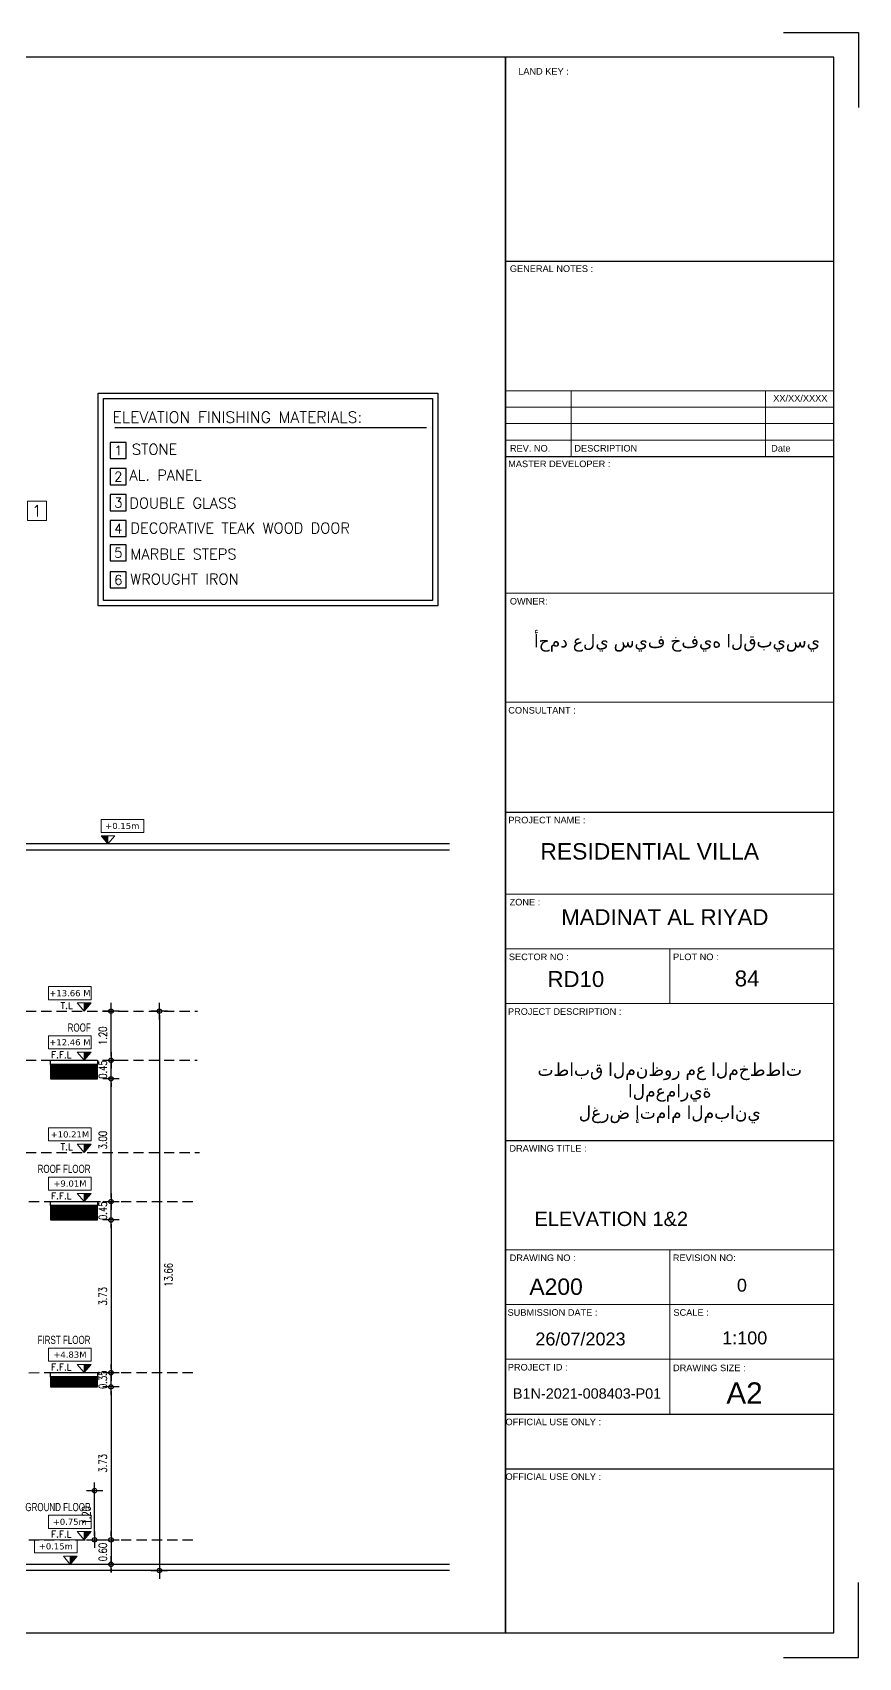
# Model space of a CAD drawing. Header units: millimetres. Extents: x -11627 to -10952, y 10244 to 10588.
# Drawn here: x -11087.88 to -11067.71, y 10390.22 to 10429.91 of the extents above; entities that cross this region are included whole.
import ezdxf
from ezdxf.enums import TextEntityAlignment as Align

# ---------------------------------------------------------------- set-up
doc = ezdxf.new("R2010")
doc.units = ezdxf.units.MM
doc.header["$PDMODE"] = 35
doc.linetypes.add('HIDDEN', pattern=[0.375, 0.25, -0.125])
doc.layers.get('0').update_dxf_attribs({"lineweight": 5})
doc.layers.get('DEFPOINTS').update_dxf_attribs({"lineweight": 5})
for name, color, linetype in [('A-ELEV MOULDING', 15, 'Continuous'), ('A-FINISHING', 52, 'Continuous'), ('A-OUTER DIMENSION', 52, 'Continuous'), ('A-REFLECT UP', 8, 'HIDDEN'), ('A-ROAD', 43, 'Continuous'), ('FRAME', 3, 'Continuous'), ('INSERT TEXT', 1, 'Continuous')]:
    doc.layers.add(name, color=color, linetype=linetype)
for name, color, linetype, lineweight in [('A-GEN-TEXT.', 3, 'Continuous', 13), ('A-LEVEL TAG', 23, 'Continuous', 9), ('A-WALL', 4, 'Continuous', 30), ('BORDER A1', 7, 'Continuous', 100), ('HATCH', 8, 'Continuous', 0), ('IN LINE', 7, 'Continuous', 20), ('M.FRAME TEXT2', 6, 'Continuous', 0), ('Notes', 32, 'Continuous', 5), ('TEXT', 30, 'Continuous', 9), ('Title Block', 7, 'Continuous', 0)]:
    doc.layers.add(name, color=color, linetype=linetype, lineweight=lineweight)
doc.styles.add('Arcan Template Sheet A1$0$banda$0$BANDA AD-0705$0$ZFP', font='')
doc.styles.add('ARIAL', font='arial.ttf')
doc.styles.add('Finish-Square', font='ROMANS.shx', dxfattribs={"height": 0.2})
doc.styles.add('frame', font='verdana.ttf', dxfattribs={"width": 5})
doc.styles.add('GROUND FLOOR XREF - option 3$0$VILLA GF XREF$0$ROMANC', font='romanc__.ttf')
doc.styles.add('SIMPLEX', font='romans.shx', dxfattribs={"width": 0.75})
doc.styles.add('T20', font='ROMANS.SHX', dxfattribs={"height": 2})
doc.styles.add('T25', font='ROMANS.SHX', dxfattribs={"height": 2.5})
doc.styles.add('TEXTN', font='techl___.ttf', dxfattribs={"height": 0.15})
doc.styles.add('TEXTS', font='arial.ttf', dxfattribs={"width": 0.8})
doc.styles.get('Arcan Template Sheet A1$0$banda$0$BANDA AD-0705$0$ZFP').set_extended_font_data('Swis721 BT')
doc.dimstyles.new('D100', dxfattribs={"dimtxt": 0.2, "dimasz": 0.1, "dimexe": 0.18, "dimexo": 0.0625, "dimgap": 0.1, "dimtad": 1, "dimzin": 0, "dimdsep": 46, "dimtxsty": 'SIMPLEX', "dimblk": 'DOT1', "dimcen": 0.1, "dimse1": 1, "dimse2": 1, "dimclrd": 256, "dimclre": 256, "dimclrt": 256, "dimadec": 0, "dimazin": 0, "dimtfac": 5, "dimtix": 1, "dimtmove": 2, "dimatfit": 3, "dimfxl": 1, "dimtolj": 1, "dimtzin": 0, "dimlwd": -1, "dimlwe": -1, "dimarcsym": 0})

# ---------------------------------------------------------------- blocks, each defined once
blk = doc.blocks.new('TAG-ELE-LVL')
at = {"layer": 'A-LEVEL TAG'}
for p, q in [((-0.21, 0.35), (-0.21, 0.75)), ((-0.21, 0.75), (1.09, 0.75)), ((1.09, 0.35), (1.09, 0.75)), ((-0.21, 0.35), (1.09, 0.35)), ((0, 0), (0, 0.25))]:
    blk.add_line(p, q, dxfattribs=at)
blk.add_lwpolyline([(0, 0), (0.21, 0.25), (-0.21, 0.25)], close=True, dxfattribs=at)
at = {"layer": 'A-LEVEL TAG', "color": 251}
blk.add_solid([(-0.21, 0.25), (0, 0), (0, 0.25)], dxfattribs=at)
at = {"layer": 'A-LEVEL TAG', "color": 50, "style": 'TEXTS', "width": 0.75}
blk.add_attdef('FLOOR-NAME', text='', height=0.25, dxfattribs=at).set_placement((-0.21, 0.8), align=Align.BOTTOM_LEFT)
blk.add_attdef('LVL', text='', height=0.225, dxfattribs=at).set_placement((0.44, 0.55), align=Align.MIDDLE_CENTER)
at = {"layer": 'A-LEVEL TAG', "color": 50, "style": 'TEXTN', "width": 0.75}
blk.add_attdef('-', (0.361, 0.07), '', height=0.175, dxfattribs=at)
blk = doc.blocks.new('DOT1')
at = {"color": 0}
for p, q in [((-2, 0), (2, 0)), ((0, -2), (0, 2))]:
    blk.add_line(p, q, dxfattribs=at)
blk.add_circle((0, 0), 0.54, dxfattribs=at)
blk = doc.blocks.new('*D229')
at = {"layer": 'A-OUTER DIMENSION', "transparency": 16777216}
blk.add_line((-11085.967, 10400.81), (-11085.967, 10397.282), dxfattribs=at)
at = {"layer": 'DEFPOINTS', "color": 0, "transparency": 16777216}
for p in [(-11086.723, 10400.91), (-11086.723, 10397.182), (-11085.967, 10397.182)]:
    blk.add_point(p, dxfattribs=at)
at = {"layer": 'A-OUTER DIMENSION', "transparency": 16777216, "xscale": 0.1, "yscale": 0.1, "zscale": 0.1}
for p, rotation in [((-11085.967, 10400.91), 90), ((-11085.967, 10397.182), 270)]:
    blk.add_blockref('DOT1', p, dxfattribs=dict(at, rotation=rotation))
at = {"layer": 'A-OUTER DIMENSION', "transparency": 16777216, "insert": (-11086.167, 10399.046), "char_height": 0.2, "attachment_point": 5, "rotation": 90, "style": 'SIMPLEX'}
blk.add_mtext('\\A1;3.73', dxfattribs=at)
blk = doc.blocks.new('*D230')
at = {"layer": 'A-OUTER DIMENSION', "transparency": 16777216}
blk.add_line((-11085.967, 10401.46), (-11085.967, 10404.26), dxfattribs=at)
at = {"layer": 'DEFPOINTS', "color": 0, "transparency": 16777216}
for p in [(-11085.967, 10404.36), (-11085.955, 10404.36), (-11085.967, 10401.36)]:
    blk.add_point(p, dxfattribs=at)
at = {"layer": 'A-OUTER DIMENSION', "transparency": 16777216, "xscale": 0.1, "yscale": 0.1, "zscale": 0.1}
for p, rotation in [((-11085.967, 10404.36), 90), ((-11085.967, 10401.36), 270)]:
    blk.add_blockref('DOT1', p, dxfattribs=dict(at, rotation=rotation))
at = {"layer": 'A-OUTER DIMENSION', "transparency": 16777216, "insert": (-11086.167, 10402.86), "char_height": 0.2, "attachment_point": 5, "rotation": 90, "style": 'SIMPLEX'}
blk.add_mtext('\\A1;3.00', dxfattribs=at)
blk = doc.blocks.new('*D231')
at = {"layer": 'A-OUTER DIMENSION', "transparency": 16777216}
blk.add_line((-11085.967, 10396.732), (-11085.967, 10393.199), dxfattribs=at)
at = {"layer": 'DEFPOINTS', "color": 0, "transparency": 16777216}
for p in [(-11085.967, 10396.832), (-11085.967, 10393.099), (-11085.967, 10393.099)]:
    blk.add_point(p, dxfattribs=at)
at = {"layer": 'A-OUTER DIMENSION', "transparency": 16777216, "xscale": 0.1, "yscale": 0.1, "zscale": 0.1}
for p, rotation in [((-11085.967, 10396.832), 90), ((-11085.967, 10393.099), 270)]:
    blk.add_blockref('DOT1', p, dxfattribs=dict(at, rotation=rotation))
at = {"layer": 'A-OUTER DIMENSION', "transparency": 16777216, "insert": (-11086.167, 10394.966), "char_height": 0.2, "attachment_point": 5, "rotation": 90, "style": 'SIMPLEX'}
blk.add_mtext('\\A1;3.73', dxfattribs=at)
blk = doc.blocks.new('*D232')
at = {"layer": 'A-OUTER DIMENSION', "transparency": 16777216}
blk.add_line((-11084.785, 10405.91), (-11084.785, 10392.449), dxfattribs=at)
at = {"layer": 'DEFPOINTS', "color": 0, "transparency": 16777216}
for p in [(-11090.059, 10406.01, 0.002), (-11088.432, 10392.349), (-11084.785, 10392.349)]:
    blk.add_point(p, dxfattribs=at)
at = {"layer": 'A-OUTER DIMENSION', "transparency": 16777216, "xscale": 0.1, "yscale": 0.1, "zscale": 0.1}
for p, rotation in [((-11084.785, 10406.01), 90), ((-11084.785, 10392.349), 270)]:
    blk.add_blockref('DOT1', p, dxfattribs=dict(at, rotation=rotation))
at = {"layer": 'A-OUTER DIMENSION', "transparency": 16777216, "insert": (-11084.564, 10399.57), "char_height": 0.2, "attachment_point": 5, "rotation": 90, "style": 'SIMPLEX'}
blk.add_mtext('\\A1;13.66', dxfattribs=at)
blk = doc.blocks.new('*D233')
at = {"layer": 'A-OUTER DIMENSION', "transparency": 16777216}
for p, q in [((-11085.967, 10393.199), (-11085.967, 10393.299)), ((-11085.967, 10393.099), (-11085.967, 10392.499)), ((-11085.967, 10392.399), (-11085.967, 10392.299))]:
    blk.add_line(p, q, dxfattribs=at)
at = {"layer": 'DEFPOINTS', "color": 0, "transparency": 16777216}
for p in [(-11085.967, 10393.099), (-11085.967, 10392.499), (-11085.967, 10392.499)]:
    blk.add_point(p, dxfattribs=at)
at = {"layer": 'A-OUTER DIMENSION', "transparency": 16777216, "xscale": 0.1, "yscale": 0.1, "zscale": 0.1}
for p, rotation in [((-11085.967, 10393.099), 270), ((-11085.967, 10392.499), 90)]:
    blk.add_blockref('DOT1', p, dxfattribs=dict(at, rotation=rotation))
at = {"layer": 'A-OUTER DIMENSION', "transparency": 16777216, "insert": (-11086.167, 10392.799), "char_height": 0.2, "attachment_point": 5, "rotation": 90, "style": 'SIMPLEX'}
blk.add_mtext('\\A1;0.60', dxfattribs=at)
blk = doc.blocks.new('*D234')
at = {"layer": 'A-OUTER DIMENSION', "transparency": 16777216}
for p, q in [((-11085.967, 10397.282), (-11085.967, 10397.382)), ((-11085.967, 10396.832), (-11085.967, 10397.182)), ((-11085.967, 10396.732), (-11085.967, 10396.632))]:
    blk.add_line(p, q, dxfattribs=at)
at = {"layer": 'DEFPOINTS', "color": 0, "transparency": 16777216}
for p in [(-11085.967, 10397.182), (-11085.967, 10397.182), (-11085.967, 10396.832)]:
    blk.add_point(p, dxfattribs=at)
at = {"layer": 'A-OUTER DIMENSION', "transparency": 16777216, "xscale": 0.1, "yscale": 0.1, "zscale": 0.1}
for p, rotation in [((-11085.967, 10397.182), 270), ((-11085.967, 10396.832), 90)]:
    blk.add_blockref('DOT1', p, dxfattribs=dict(at, rotation=rotation))
at = {"layer": 'A-OUTER DIMENSION', "transparency": 16777216, "insert": (-11086.167, 10397.007), "char_height": 0.2, "attachment_point": 5, "rotation": 90, "style": 'SIMPLEX'}
blk.add_mtext('\\A1;0.35', dxfattribs=at)
blk = doc.blocks.new('*D235')
at = {"layer": 'A-OUTER DIMENSION', "transparency": 16777216}
for p, q in [((-11085.967, 10401.46), (-11085.967, 10401.56)), ((-11085.967, 10400.91), (-11085.967, 10401.36)), ((-11085.967, 10400.81), (-11085.967, 10400.71))]:
    blk.add_line(p, q, dxfattribs=at)
at = {"layer": 'DEFPOINTS', "color": 0, "transparency": 16777216}
for p in [(-11085.967, 10401.36), (-11085.967, 10401.36), (-11085.967, 10400.91)]:
    blk.add_point(p, dxfattribs=at)
at = {"layer": 'A-OUTER DIMENSION', "transparency": 16777216, "xscale": 0.1, "yscale": 0.1, "zscale": 0.1}
for p, rotation in [((-11085.967, 10401.36), 270), ((-11085.967, 10400.91), 90)]:
    blk.add_blockref('DOT1', p, dxfattribs=dict(at, rotation=rotation))
at = {"layer": 'A-OUTER DIMENSION', "transparency": 16777216, "insert": (-11086.167, 10401.135), "char_height": 0.2, "attachment_point": 5, "rotation": 90, "style": 'SIMPLEX'}
blk.add_mtext('\\A1;0.45', dxfattribs=at)
blk = doc.blocks.new('*D236')
at = {"layer": 'A-OUTER DIMENSION', "transparency": 16777216}
for p, q in [((-11085.967, 10404.91), (-11085.967, 10405.01)), ((-11085.967, 10404.36), (-11085.967, 10404.81)), ((-11085.967, 10404.26), (-11085.967, 10404.16))]:
    blk.add_line(p, q, dxfattribs=at)
at = {"layer": 'DEFPOINTS', "color": 0, "transparency": 16777216}
for p in [(-11085.967, 10404.81), (-11085.967, 10404.81), (-11085.967, 10404.36)]:
    blk.add_point(p, dxfattribs=at)
at = {"layer": 'A-OUTER DIMENSION', "transparency": 16777216, "xscale": 0.1, "yscale": 0.1, "zscale": 0.1}
for p, rotation in [((-11085.967, 10404.81), 270), ((-11085.967, 10404.36), 90)]:
    blk.add_blockref('DOT1', p, dxfattribs=dict(at, rotation=rotation))
at = {"layer": 'A-OUTER DIMENSION', "transparency": 16777216, "insert": (-11086.167, 10404.585), "char_height": 0.2, "attachment_point": 5, "rotation": 90, "style": 'SIMPLEX'}
blk.add_mtext('\\A1;0.45', dxfattribs=at)
blk = doc.blocks.new('*D237')
at = {"layer": 'A-OUTER DIMENSION', "transparency": 16777216}
blk.add_line((-11085.967, 10404.91), (-11085.967, 10405.91), dxfattribs=at)
at = {"layer": 'DEFPOINTS', "color": 0, "transparency": 16777216}
for p in [(-11085.967, 10406.01), (-11085.607, 10406.01), (-11085.967, 10404.81)]:
    blk.add_point(p, dxfattribs=at)
at = {"layer": 'A-OUTER DIMENSION', "transparency": 16777216, "xscale": 0.1, "yscale": 0.1, "zscale": 0.1}
for p, rotation in [((-11085.967, 10406.01), 90), ((-11085.967, 10404.81), 270)]:
    blk.add_blockref('DOT1', p, dxfattribs=dict(at, rotation=rotation))
at = {"layer": 'A-OUTER DIMENSION', "transparency": 16777216, "insert": (-11086.167, 10405.41), "char_height": 0.2, "attachment_point": 5, "rotation": 90, "style": 'SIMPLEX'}
blk.add_mtext('\\A1;1.20', dxfattribs=at)
blk = doc.blocks.new('*D239')
at = {"layer": 'A-OUTER DIMENSION', "transparency": 16777216}
blk.add_line((-11086.369, 10393.199), (-11086.369, 10394.199), dxfattribs=at)
at = {"layer": 'DEFPOINTS', "color": 0, "transparency": 16777216}
for p in [(-11086.369, 10394.299), (-11086.369, 10394.299), (-11086.297, 10393.099)]:
    blk.add_point(p, dxfattribs=at)
at = {"layer": 'A-OUTER DIMENSION', "transparency": 16777216, "xscale": 0.1, "yscale": 0.1, "zscale": 0.1}
for p, rotation in [((-11086.369, 10394.299), 90), ((-11086.369, 10393.099), 270)]:
    blk.add_blockref('DOT1', p, dxfattribs=dict(at, rotation=rotation))
at = {"layer": 'A-OUTER DIMENSION', "transparency": 16777216, "insert": (-11086.569, 10393.699), "char_height": 0.2, "attachment_point": 5, "rotation": 90, "style": 'SIMPLEX'}
blk.add_mtext('\\A1;1.20', dxfattribs=at)
blk = doc.blocks.new('Finish-Square')
at = {"color": 0}
blk.add_lwpolyline([(-0.15, -0.15), (0.15, -0.15), (0.15, 0.15), (-0.15, 0.15)], close=True, dxfattribs=at)
at = {"color": 0, "style": 'Finish-Square'}
blk.add_attdef('1', text='', height=0.18, dxfattribs=at).set_placement((0, 0), align=Align.MIDDLE_CENTER)
blk = doc.blocks.new('ADM FRAME-A2')
at = {"layer": 'BORDER A1', "lineweight": 30}
blk.add_line((-11.557, 35.958), (-3.539, 35.958), dxfattribs=at)
at = {"layer": 'BORDER A1', "lineweight": 25}
for p, q in [((-11.557, 31.188), (-3.542, 31.188)), ((-11.557, 22.502), (-3.539, 22.502)), ((-11.557, 14.484), (-3.539, 14.484)), ((-11.557, 7.802), (-3.539, 7.802)), ((-11.557, 7.802), (-3.539, 7.802)), ((-11.557, 6.466), (-3.539, 6.466))]:
    blk.add_line(p, q, dxfattribs=at)
for points in [[(-4.771, 41.545), (-2.938, 41.545), (-2.938, 39.712)], [(-4.771, 1.856), (-2.938, 1.856), (-2.938, 3.689)]]:
    blk.add_lwpolyline(points, dxfattribs=at)
for points in [[(-58.529, 2.457), (-11.557, 2.457), (-11.557, 40.943), (-58.529, 40.943)], [(-3.539, 2.457), (-3.539, 40.943), (-11.557, 40.943), (-11.557, 2.457)]]:
    blk.add_lwpolyline(points, close=True, dxfattribs=at)
at = {"layer": 'IN LINE'}
for p, q in [((-3.542, 32.796), (-11.557, 32.796)), ((-9.953, 31.188), (-9.953, 32.796)), ((-5.207, 31.188), (-5.207, 32.796)), ((-3.542, 32.394), (-11.557, 32.394)), ((-3.542, 31.992), (-11.557, 31.992)), ((-3.542, 31.59), (-11.557, 31.59)), ((-3.539, 27.847), (-11.557, 27.847)), ((-11.557, 25.185), (-3.539, 25.185)), ((-11.557, 20.497), (-3.539, 20.497)), ((-11.557, 19.161), (-3.539, 19.161)), ((-7.548, 19.161), (-7.548, 17.825)), ((-11.557, 17.825), (-3.539, 17.825)), ((-11.557, 11.811), (-3.539, 11.811)), ((-7.548, 11.811), (-7.548, 7.802)), ((-11.557, 10.475), (-3.539, 10.475)), ((-11.557, 9.139), (-3.539, 9.139))]:
    blk.add_line(p, q, dxfattribs=at)
at = {"layer": 'BORDER A1', "lineweight": 0, "style": 'Arcan Template Sheet A1$0$banda$0$BANDA AD-0705$0$ZFP'}
blk.add_text('LAND KEY :', height=0.1608, dxfattribs=at).set_placement((-10.631, 40.596), align=Align.MIDDLE_CENTER)
at = {"layer": 'INSERT TEXT', "style": 'Arcan Template Sheet A1$0$banda$0$BANDA AD-0705$0$ZFP'}
for s, height, p in [('XX/XX/XXXX', 0.1608, (-4.359, 32.611)), ('RESIDENTIAL VILLA', 0.4, (-8.037, 21.545)), ('0', 0.315, (-5.785, 10.948)), ('26/07/2023', 0.3151, (-9.728, 9.635)), ('1:100', 0.3151, (-5.717, 9.661)), ('A2', 0.5184, (-5.722, 8.315))]:
    blk.add_text(s, height=height, dxfattribs=at).set_placement(p, align=Align.MIDDLE_CENTER)
for s, height, p in [('MADINAT AL RIYAD', 0.388, (-10.198, 19.744)), ('RD10', 0.388, (-10.533, 18.232)), ('84', 0.388, (-5.96, 18.247)), ('B1N-2021-008403-P01', 0.25208, (-11.378, 8.177))]:
    blk.add_text(s, height=height, dxfattribs=at).set_placement(p)
at = {"layer": 'INSERT TEXT', "insert": (-7.371, 26.84), "char_height": 0.3151, "width": 7.01945, "attachment_point": 2, "style": 'Arcan Template Sheet A1$0$banda$0$BANDA AD-0705$0$ZFP'}
blk.add_mtext('{\\fArial|b0|i0|c178|p34;أحمد علي سيف خفيه القبيسي}', dxfattribs=at)
at = {"layer": 'TEXT', "style": 'Arcan Template Sheet A1$0$banda$0$BANDA AD-0705$0$ZFP'}
for s, height, p in [('GENERAL NOTES :', 0.16076, (-10.436, 35.777)), ('REV. NO.', 0.1608, (-10.958, 31.389)), ('DESCRIPTION', 0.16076, (-9.109, 31.389)), ('Date', 0.1608, (-4.834, 31.389)), ('MASTER DEVELOPER :', 0.16076, (-10.245, 31.009)), ('OWNER:', 0.1608, (-10.991, 27.654)), ('CONSULTANT :', 0.16076, (-10.667, 24.991)), ('PROJECT NAME :', 0.16076, (-10.546, 22.309)), ('ZONE :', 0.1608, (-11.085, 20.304)), ('SECTOR NO :', 0.16076, (-10.745, 18.968)), ('PLOT NO :', 0.1608, (-6.911, 18.968)), ('PROJECT DESCRIPTION :', 0.16076, (-10.114, 17.632)), ('DRAWING TITLE :', 0.16076, (-10.521, 14.291)), ('DRAWING NO :', 0.16076, (-10.652, 11.618)), ('REVISION NO:', 0.16076, (-6.705, 11.618)), ('SUBMISSION DATE :', 0.16076, (-10.411, 10.282)), ('SCALE :', 0.1608, (-7.027, 10.282)), ('PROJECT ID :', 0.16076, (-10.773, 8.945)), ('DRAWING SIZE :', 0.16076, (-6.582, 8.929)), ('OFFICIAL USE ONLY :', 0.16076, (-10.392, 7.609)), ('OFFICIAL USE ONLY :', 0.16076, (-10.392, 6.273))]:
    blk.add_text(s, height=height, dxfattribs=at).set_placement(p, align=Align.MIDDLE_CENTER)

msp = doc.modelspace()

# ---------------------------------------------------------------- hatches: boundary and pattern name
at = {"layer": 'HATCH'}
h = msp.add_hatch(dxfattribs=at)
h.set_pattern_fill('ANSI31', color=256, scale=0.2, style=0)
h.set_pattern_definition([(45, (-11083.47027, 10370.055877), (-0.01767767, 0.01767767), [])])
h.paths.add_polyline_path([(-11086.297, 10404.71), (-11086.297, 10404.36), (-11087.447, 10404.36), (-11087.447, 10404.71)])
h = msp.add_hatch(dxfattribs=at)
h.set_pattern_fill('ANSI31', color=256, scale=0.2, style=0)
h.set_pattern_definition([(45, (-11083.47027, 10366.605877), (-0.01767767, 0.01767767), [])])
h.paths.add_polyline_path([(-11086.297, 10401.26), (-11086.297, 10400.91), (-11087.447, 10400.91), (-11087.447, 10401.26)])
h = msp.add_hatch(dxfattribs=at)
h.set_pattern_fill('ANSI31', color=256, scale=0.2, style=0)
h.set_pattern_definition([(45, (-11083.47027, 10362.477992), (-0.01767767, 0.01767767), [])])
h.paths.add_polyline_path([(-11086.297, 10397.082), (-11086.297, 10396.832), (-11087.447, 10396.832), (-11087.447, 10397.082)])

# ---------------------------------------------------------------- linework, layer by layer
at = {"layer": 'A-ELEV MOULDING'}
for p, q in [((-11077.705, 10410.095, 0.006), (-11123.305, 10410.095, 0.006)), ((-11077.705, 10392.499, -0.002), (-11123.305, 10392.499, -0.002))]:
    msp.add_line(p, q, dxfattribs=at)
at = {"layer": 'A-FINISHING', "elevation": -0.008}
for points in [[(-11087.447, 10404.71), (-11087.447, 10404.81), (-11086.297, 10404.81), (-11086.297, 10404.71)], [(-11087.447, 10401.26), (-11087.447, 10401.36), (-11086.297, 10401.36), (-11086.297, 10401.26)], [(-11087.447, 10397.082), (-11087.447, 10397.182), (-11086.297, 10397.182), (-11086.297, 10397.082)]]:
    msp.add_lwpolyline(points, dxfattribs=at)
at = {"layer": 'A-REFLECT UP'}
for p, q in [((-11102.296, 10406.01, -0.008), (-11083.853, 10406.01, -0.008)), ((-11102.296, 10404.81, -0.008), (-11083.863, 10404.81, -0.008)), ((-11102.296, 10402.56, -0.008), (-11083.81, 10402.56, -0.008)), ((-11113.096, 10401.36, -0.008), (-11083.863, 10401.36, -0.008)), ((-11113.096, 10397.131, -0.008), (-11083.851, 10397.189, -0.008)), ((-11113.096, 10393.099, -0.008), (-11083.858, 10393.099, -0.008))]:
    msp.add_line(p, q, dxfattribs=at)
at = {"layer": 'A-ROAD'}
for p, q in [((-11077.705, 10409.945, 0.006), (-11123.305, 10409.945, 0.006)), ((-11077.705, 10392.349, -0.002), (-11123.305, 10392.349, -0.002))]:
    msp.add_line(p, q, dxfattribs=at)
at = {"layer": 'A-WALL', "elevation": -0.008}
for points in [[(-11086.297, 10404.36), (-11086.297, 10404.71), (-11087.447, 10404.71), (-11087.447, 10404.36)], [(-11086.297, 10400.91), (-11086.297, 10401.26), (-11087.447, 10401.26), (-11087.447, 10400.91)], [(-11086.297, 10396.832), (-11086.297, 10397.082), (-11087.447, 10397.082), (-11087.447, 10396.832)]]:
    msp.add_lwpolyline(points, close=True, dxfattribs=at)
at = {"layer": 'FRAME', "color": 3}
for p, q in [((-11086.283, 10421.101, 0.002), (-11077.989, 10421.101, 0.002)), ((-11086.283, 10415.91, 0.002), (-11086.283, 10421.101, 0.002)), ((-11077.989, 10421.101, 0.002), (-11077.989, 10415.91, 0.002)), ((-11085.873, 10420.262, 0.002), (-11078.266, 10420.262, 0.002)), ((-11077.989, 10415.91, 0.002), (-11086.283, 10415.91, 0.002))]:
    msp.add_line(p, q, dxfattribs=at)
at = {"layer": 'FRAME', "color": 6}
for p, q in [((-11086.153, 10420.971, 0.002), (-11078.119, 10420.971, 0.002)), ((-11086.153, 10416.04, 0.002), (-11086.153, 10420.971, 0.002)), ((-11078.119, 10420.971, 0.002), (-11078.119, 10416.04, 0.002)), ((-11078.119, 10416.04, 0.002), (-11086.153, 10416.04, 0.002))]:
    msp.add_line(p, q, dxfattribs=at)

# ---------------------------------------------------------------- block references
at = {"layer": 'A-LEVEL TAG'}
ref = msp.add_blockref('TAG-ELE-LVL', (-11086.041, 10410.095), dxfattribs=dict(at, xscale=0.8, yscale=0.8))
ref.add_attrib('LVL', '+0.15m', dxfattribs={"layer": 'A-GEN-TEXT.', "height": 0.1503, "style": 'frame'}).set_placement((-11085.692, 10410.535), align=Align.MIDDLE_CENTER)
ref = msp.add_blockref('TAG-ELE-LVL', (-11086.622, 10406.01, -0.008), dxfattribs=dict(at, xscale=-0.8, yscale=0.8))
ref.add_attrib('-', 'T.L', (-11087.197, 10406.066, -0.008), dxfattribs={"layer": 'A-GEN-TEXT.', "height": 0.16, "style": 'GROUND FLOOR XREF - option 3$0$VILLA GF XREF$0$ROMANC'})
ref.add_attrib('LVL', '+13.66 M', dxfattribs={"layer": 'A-GEN-TEXT.', "height": 0.1503, "style": 'frame'}).set_placement((-11086.971, 10406.45, -0.008), align=Align.MIDDLE_CENTER)
ref = msp.add_blockref('TAG-ELE-LVL', (-11086.622, 10404.81, -0.008), dxfattribs=dict(at, xscale=-0.8, yscale=0.8))
ref.add_attrib('FLOOR-NAME', 'ROOF', dxfattribs={"color": 50, "height": 0.2, "style": 'TEXTS', "width": 0.7}).set_placement((-11087.026, 10405.45, -0.008), align=Align.BOTTOM_LEFT)
ref.add_attrib('-', 'F.F.L', (-11087.432, 10404.866, -0.008), dxfattribs={"layer": 'A-GEN-TEXT.', "height": 0.16, "style": 'GROUND FLOOR XREF - option 3$0$VILLA GF XREF$0$ROMANC'})
ref.add_attrib('LVL', '+12.46 M', dxfattribs={"layer": 'A-GEN-TEXT.', "height": 0.1503, "style": 'frame'}).set_placement((-11086.971, 10405.25, -0.008), align=Align.MIDDLE_CENTER)
ref = msp.add_blockref('TAG-ELE-LVL', (-11086.622, 10402.56, -0.008), dxfattribs=dict(at, xscale=-0.8, yscale=0.8))
ref.add_attrib('-', 'T.L', (-11087.197, 10402.616, -0.008), dxfattribs={"layer": 'A-GEN-TEXT.', "height": 0.16, "style": 'GROUND FLOOR XREF - option 3$0$VILLA GF XREF$0$ROMANC'})
ref.add_attrib('LVL', '+10.21M', dxfattribs={"layer": 'A-GEN-TEXT.', "height": 0.1503, "style": 'frame'}).set_placement((-11086.971, 10403, -0.008), align=Align.MIDDLE_CENTER)
ref = msp.add_blockref('TAG-ELE-LVL', (-11086.622, 10401.36, -0.008), dxfattribs=dict(at, xscale=-0.8, yscale=0.8))
ref.add_attrib('FLOOR-NAME', 'ROOF FLOOR', dxfattribs={"color": 50, "height": 0.2, "style": 'TEXTS', "width": 0.7}).set_placement((-11087.76, 10402, -0.008), align=Align.BOTTOM_LEFT)
ref.add_attrib('-', 'F.F.L', (-11087.432, 10401.416, -0.008), dxfattribs={"layer": 'A-GEN-TEXT.', "height": 0.16, "style": 'GROUND FLOOR XREF - option 3$0$VILLA GF XREF$0$ROMANC'})
ref.add_attrib('LVL', '+9.01M', dxfattribs={"layer": 'A-GEN-TEXT.', "height": 0.1503, "style": 'frame'}).set_placement((-11086.971, 10401.8, -0.008), align=Align.MIDDLE_CENTER)
ref = msp.add_blockref('TAG-ELE-LVL', (-11086.622, 10397.182, -0.008), dxfattribs=dict(at, xscale=-0.8, yscale=0.8))
ref.add_attrib('FLOOR-NAME', 'FIRST FLOOR', dxfattribs={"color": 50, "height": 0.2, "style": 'TEXTS', "width": 0.7}).set_placement((-11087.761, 10397.822, -0.008), align=Align.BOTTOM_LEFT)
ref.add_attrib('-', 'F.F.L', (-11087.432, 10397.238, -0.008), dxfattribs={"layer": 'A-GEN-TEXT.', "height": 0.16, "style": 'GROUND FLOOR XREF - option 3$0$VILLA GF XREF$0$ROMANC'})
ref.add_attrib('LVL', '+4.83M', dxfattribs={"layer": 'A-GEN-TEXT.', "height": 0.1503, "style": 'frame'}).set_placement((-11086.971, 10397.622, -0.008), align=Align.MIDDLE_CENTER)
ref = msp.add_blockref('TAG-ELE-LVL', (-11086.622, 10393.099, -0.008), dxfattribs=dict(at, xscale=-0.8, yscale=0.8))
ref.add_attrib('FLOOR-NAME', 'GROUND FLOOR', dxfattribs={"color": 50, "height": 0.2, "style": 'TEXTS', "width": 0.7}).set_placement((-11088.059, 10393.739, -0.008), align=Align.BOTTOM_LEFT)
ref.add_attrib('-', 'F.F.L', (-11087.432, 10393.155, -0.008), dxfattribs={"layer": 'A-GEN-TEXT.', "height": 0.16, "style": 'GROUND FLOOR XREF - option 3$0$VILLA GF XREF$0$ROMANC'})
ref.add_attrib('LVL', '+0.75m', dxfattribs={"layer": 'A-GEN-TEXT.', "height": 0.1503, "style": 'frame'}).set_placement((-11086.974, 10393.539, -0.008), align=Align.MIDDLE_CENTER)
ref = msp.add_blockref('TAG-ELE-LVL', (-11086.963, 10392.499, -0.008), dxfattribs=dict(at, xscale=-0.8, yscale=0.8))
ref.add_attrib('LVL', '+0.15m', dxfattribs={"layer": 'A-GEN-TEXT.', "height": 0.1503, "style": 'frame'}).set_placement((-11087.315, 10392.939, -0.008), align=Align.MIDDLE_CENTER)
at = {"layer": 'FRAME', "color": 6, "xscale": 1.30310208, "yscale": 1.30310208, "zscale": 1.30310208}
for p, values in [((-11085.79, 10419.704, 0.002), {'1': '1'}), ((-11085.79, 10419.065, 0.002), {'1': '2'}), ((-11085.79, 10418.43, 0.002), {'1': '3'}), ((-11085.79, 10417.795, 0.002), {'1': '4'}), ((-11085.79, 10417.207, 0.002), {'1': '5'}), ((-11085.79, 10416.542, 0.002), {'1': '6'})]:
    msp.add_blockref('Finish-Square', p, dxfattribs=at).add_auto_attribs(values)
at = {"layer": 'Notes', "xscale": 1.559999999999999, "yscale": 1.559999999999999, "zscale": 1.559999999999999}
msp.add_blockref('Finish-Square', (-11087.776, 10418.229, 0.001), dxfattribs=at).add_auto_attribs({'1': '1'})
at = {"layer": 'Title Block'}
msp.add_blockref('ADM FRAME-A2', (-11064.775, 10388.369), dxfattribs=at)

# ---------------------------------------------------------------- texts
at = {"layer": 'FRAME', "color": 3}
for s, height, style, p in [('ELEVATION FINISHING MATERIALS:', 0.27854, 'T25', (-11085.931, 10420.518, 0.002)), ('STONE', 0.2606, 'T20', (-11085.456, 10419.734, 0.002)), ('AL. PANEL', 0.2606, 'T20', (-11085.519, 10419.101, 0.002)), ('DOUBLE GLASS', 0.26062, 'T20', (-11085.519, 10418.418, 0.002)), ('DECORATIVE TEAK WOOD DOOR', 0.26062, 'T20', (-11085.493, 10417.81, 0.002)), ('MARBLE STEPS', 0.26062, 'T20', (-11085.493, 10417.174, 0.002)), ('WROUGHT IRON', 0.26062, 'T20', (-11085.498, 10416.564, 0.002))]:
    msp.add_text(s, height=height, dxfattribs=dict(at, style=style)).set_placement(p, align=Align.MIDDLE_LEFT)
at = {"layer": 'INSERT TEXT', "insert": (-11072.323, 10404.745), "char_height": 0.3151, "width": 7.01945, "attachment_point": 2, "style": 'Arcan Template Sheet A1$0$banda$0$BANDA AD-0705$0$ZFP'}
msp.add_mtext('{\\fArial|b0|i0|c178|p34;تطابق المنظور مع المخططات المعمارية\\Pلغرض إتمام المباني}', dxfattribs=at)
at = {"layer": 'M.FRAME TEXT2', "style": 'ARIAL'}
msp.add_text('ELEVATION 1&2', height=0.35, dxfattribs=at).set_placement((-11073.751, 10400.938), align=Align.MIDDLE_CENTER)
msp.add_text('A200', height=0.4, dxfattribs=at).set_placement((-11075.751, 10399.081))

# ---------------------------------------------------------------- dimensions: what is measured, and where the dimension line sits
at = {"layer": 'A-OUTER DIMENSION'}
dim = msp.add_linear_dim(base=(-11084.785, 10392.349, -0.008), p1=(-11090.059, 10406.01, -0.006), p2=(-11088.432, 10392.349, -0.008), angle=90, dimstyle='D100', dxfattribs=at)
dim.commit()
dim.dimension.update_dxf_attribs({"geometry": '*D232', "text_midpoint": (-11084.564, 10399.57, -0.008), "dimtype": 160})
for base, p1, p2, picture, middle in [((-11085.967, 10406.01, -0.008), (-11085.967, 10404.81, -0.008), (-11085.607, 10406.01, -0.008), '*D237', (-11086.167, 10405.41, -0.008)), ((-11085.967, 10404.81, -0.008), (-11085.967, 10404.36, -0.008), (-11085.967, 10404.81, -0.008), '*D236', (-11086.167, 10404.585, -0.008)), ((-11085.967, 10404.36, -0.008), (-11085.967, 10401.36, -0.008), (-11085.955, 10404.36, -0.008), '*D230', (-11086.167, 10402.86, -0.008)), ((-11085.967, 10401.36, -0.008), (-11085.967, 10400.91, -0.008), (-11085.967, 10401.36, -0.008), '*D235', (-11086.167, 10401.135, -0.008)), ((-11085.967, 10397.182, -0.008), (-11086.723, 10400.91, -0.008), (-11086.723, 10397.182, -0.008), '*D229', (-11086.167, 10399.046, -0.008)), ((-11085.967, 10397.182, -0.008), (-11085.967, 10396.832, -0.008), (-11085.967, 10397.182, -0.008), '*D234', (-11086.167, 10397.007, -0.008)), ((-11085.967, 10393.099, -0.008), (-11085.967, 10396.832, -0.008), (-11085.967, 10393.099, -0.008), '*D231', (-11086.167, 10394.966, -0.008)), ((-11086.369, 10394.299, -0.008), (-11086.297, 10393.099, -0.008), (-11086.369, 10394.299, -0.008), '*D239', (-11086.569, 10393.699, -0.008)), ((-11085.967, 10392.499, -0.008), (-11085.967, 10393.099, -0.008), (-11085.967, 10392.499, -0.008), '*D233', (-11086.167, 10392.799, -0.008))]:
    dim = msp.add_linear_dim(base=base, p1=p1, p2=p2, angle=90, dimstyle='D100', dxfattribs=at)
    dim.commit()
    dim.dimension.update_dxf_attribs({"geometry": picture, "text_midpoint": middle})

doc.saveas('drawing.dxf')
